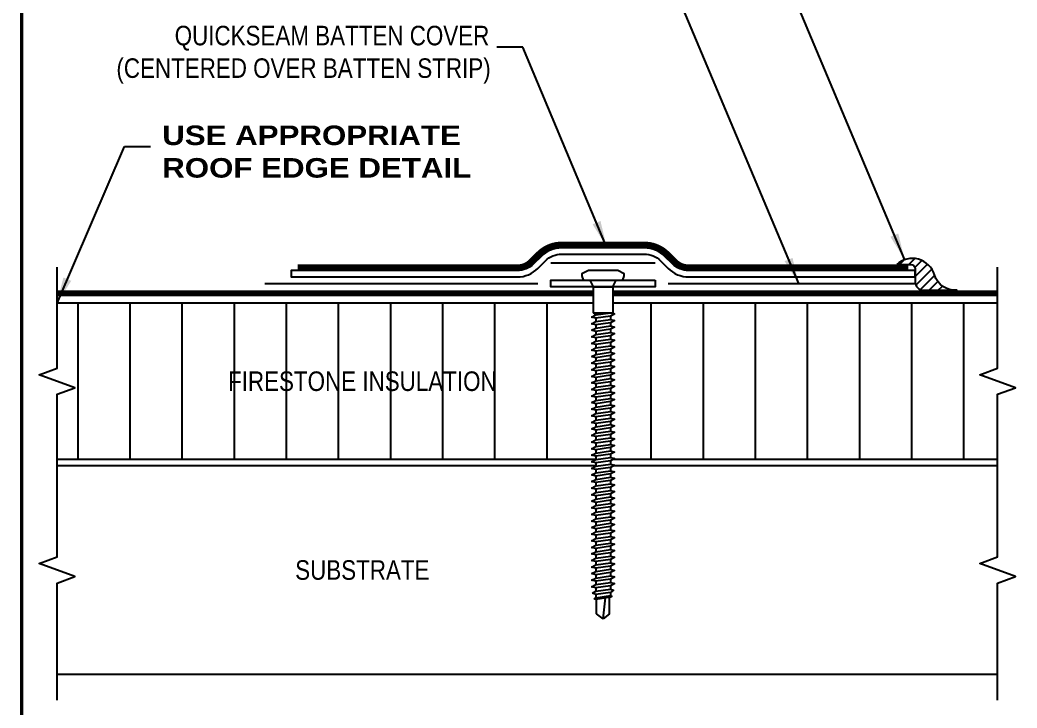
# Model space of a CAD drawing. Header units: inches. Extents: x 233.4 to 253.5, y -282.7 to -266.
# Drawn here: x 233.45 to 243.01, y -278.23 to -271.63 of the extents above; entities that cross this region are included whole.
import ezdxf
from ezdxf.enums import TextEntityAlignment as Align

# ---------------------------------------------------------------- set-up
doc = ezdxf.new("R2010")
doc.units = ezdxf.units.IN
doc.header["$MEASUREMENT"] = 0
doc.linetypes.add('HIDDEN', pattern=[0.375, 0.25, -0.125])
doc.layers.get('0').update_dxf_attribs({"linetype": 'CONTINUOUS'})
for name, color, linetype in [('FSBP-ACCESSORY-FIRESTONE', 7, 'CONTINUOUS'), ('FSBP-ADHESIVE', 1, 'HIDDEN'), ('FSBP-ANNO-NOTE', 7, 'CONTINUOUS'), ('FSBP-INSULATION', 7, 'CONTINUOUS'), ('FSBP-MEMBRANE', 7, 'CONTINUOUS'), ('FSBP-SEALANTS', 1, 'CONTINUOUS'), ('FSBP-SUBSTRATE-GENERIC', 9, 'CONTINUOUS'), ('FSBP-TTLB-BORDER', 7, 'CONTINUOUS'), ('FSBP-TTLB-TEXT', 7, 'CONTINUOUS')]:
    doc.layers.add(name, color=color, linetype=linetype)
doc.styles.add('FSBP_ARIAL', font='arial.ttf')
doc.styles.add('FSBP_ARIAL_BOLD', font='')
doc.styles.add('FSBP_ARIAL_NAR', font='ARIALN.TTF')
doc.styles.get('FSBP_ARIAL_BOLD').set_extended_font_data('Arial Black')
doc.linetypes.add('ZIGZAG', pattern='A,0.0001,-0.2,[131,ltypeshp.shx,S=0.2,R=0,X=-0.2,Y=0],-0.4,[131,ltypeshp.shx,S=0.2,R=180,X=0.2,Y=0],-0.2', length=0.8001)
doc.dimstyles.new('FSBP-LEADER', dxfattribs={"dimtxt": 0.1875, "dimasz": 0.25, "dimexe": 0.0625, "dimexo": 0.125, "dimgap": 0.125, "dimtad": 0, "dimtih": 1, "dimtoh": 1, "dimdec": 4, "dimzin": 0, "dimdsep": 46, "dimlunit": 4, "dimtxsty": 'FSBP_ARIAL_NAR', "dimcen": 0.09375, "dimclrd": 256, "dimclre": 256, "dimclrt": 256, "dimadec": 0, "dimazin": 0, "dimtfac": 1, "dimtdec": 4, "dimtofl": 0, "dimtmove": 0, "dimatfit": 3, "dimfxl": 1, "dimtolj": 1, "dimtzin": 0, "dimlwd": -1, "dimlwe": -1, "dimarcsym": 0})

# ---------------------------------------------------------------- blocks, each defined once
blk = doc.blocks.new('TTLB-EPDM_1')
at = {"layer": 'FSBP-TTLB-BORDER', "const_width": 0.03125}
blk.add_lwpolyline([(20, 0), (20, 13), (0, 13), (0, 0)], dxfattribs=at)
at = {"layer": 'FSBP-TTLB-TEXT'}
for tag, height, style, p in [('MAXIMUM_WARRANTY', 0.1875, 'FSBP_ARIAL_BOLD', (18.03987100774941, 0.2240244307510579)), ('ACCPT_SYSTEMS', 0.21875, 'FSBP_ARIAL', (12.49438170418193, -1.125))]:
    blk.add_attdef(tag, text='', height=height, dxfattribs=dict(at, style=style)).set_placement(p, align=Align.MIDDLE_LEFT)
for tag, height, style, p in [('DETAIL_DESCP_LINE_1', 0.21875, 'FSBP_ARIAL_BOLD', (10.33118450231211, -0.3736318192489421)), ('ISSUE_REV_DATE', 0.21875, 'FSBP_ARIAL', (16.84069633627263, -0.7282559425942452)), ('DETAIL_NUMBER', 0.4375, 'FSBP_ARIAL', (18.91941590748775, -0.8931630692489421))]:
    blk.add_attdef(tag, text='', height=height, dxfattribs=dict(at, style=style)).set_placement(p, align=Align.MIDDLE_CENTER)
blk = doc.blocks.new('FSBP_AP_FASTENER_01')
at = {"layer": 'FSBP-ACCESSORY-FIRESTONE'}
for p, q in [((-0.125, 0.04849224421338505), (-0.09375, -0.01400775578661495)), ((0.09375, -0.01400775578661495), (0.125, 0.04849224421338505)), ((-0.09375, -0.01400775578661495), (-0.09375, -0.264007755786615)), ((-0.09375, -0.01400775578661495), (0.09375, -0.01400775578661495)), ((0.09375, -0.01400775578661495), (0.09375, -0.264007755786615)), ((-0.09375, -0.264007755786615), (-0.0703125, -0.2840970415008996)), ((-0.0703125, -0.3156643085181585), (-0.0703125, -0.3472315755354103)), ((-0.0703125, -0.3787988425526763), (-0.0703125, -0.410366109569928)), ((0.0703125, -0.2955750228038667), (0.0703125, -0.3271422898211327)), ((0.0703125, -0.3587095568383845), (0.0703125, -0.3902768238556433)), ((-0.0703125, -0.4419333765871798), (-0.0703125, -0.4735006436044458)), ((0.0703125, -0.4218440908729022), (0.0703125, -0.453411357890154)), ((-0.0703125, -0.5050679106216975), (-0.0703125, -0.5366351776389564)), ((-0.0703125, -0.5682024446562153), (-0.0703125, -0.599769711673467)), ((0.0703125, -0.4849786249074128), (0.0703125, -0.5165458919246717)), ((0.0703125, -0.5481131589419235), (0.0703125, -0.5796804259591894)), ((-0.0703125, -0.631336978690733), (-0.0703125, -0.6629042457079848)), ((0.0703125, -0.6112476929764412), (0.0703125, -0.6428149599937001)), ((-0.0703125, -0.6944715127252366), (-0.0703125, -0.7260387797425025)), ((-0.0703125, -0.7576060467597543), (-0.0703125, -0.7891733137770132)), ((0.0703125, -0.674382227010959), (0.0703125, -0.7059494940282107)), ((0.0703125, -0.7375167610454696), (0.0703125, -0.7690840280627285)), ((-0.0703125, -0.820740580794272), (-0.0703125, -0.8523078478115238)), ((0.0703125, -0.8006512950799802), (0.0703125, -0.8322185620972462)), ((-0.0703125, -0.8838751148287898), (-0.0703125, -0.9154423818460415)), ((-0.0703125, -0.9470096488632933), (-0.0703125, -0.9785769158805593)), ((0.0703125, -0.863785829114498), (0.0703125, -0.8953530961317568)), ((0.0703125, -0.9269203631490157), (0.0703125, -0.9584876301662675)), ((-0.0703125, -1.010144182897811), (-0.0703125, -1.04171144991507)), ((0.0703125, -0.9900548971835264), (0.0703125, -1.021622164200785)), ((-0.0703125, -1.073278716932329), (-0.0703125, -1.104845983949581)), ((-0.0703125, -1.136413250966847), (-0.0703125, -1.167980517984098)), ((0.0703125, -1.053189431218037), (0.0703125, -1.084756698235303)), ((0.0703125, -1.116323965252555), (0.0703125, -1.147891232269814)), ((-0.0703125, -1.19954778500135), (-0.0703125, -1.231115052018616)), ((0.0703125, -1.179458499287072), (0.0703125, -1.211025766304324)), ((0.0703125, -1.242593033321583), (0.0703125, -1.274160300338842)), ((-0.0703125, -1.262682319035868), (-0.0703125, -1.294249586053127)), ((-0.0703125, -1.325816853070386), (-0.0703125, -1.357384120087637)), ((0.0703125, -1.305727567356094), (0.0703125, -1.33729483437336)), ((-0.0703125, -1.388951387104903), (-0.0703125, -1.420518654122155)), ((0.0703125, -1.368862101390611), (0.0703125, -1.40042936840787)), ((0.0703125, -1.431996635425129), (0.0703125, -1.463563902442381)), ((-0.0703125, -1.452085921139407), (-0.0703125, -1.483653188156673)), ((-0.0703125, -1.515220455173925), (-0.0703125, -1.546787722191183)), ((0.0703125, -1.49513116945964), (0.0703125, -1.526698436476899)), ((-0.0703125, -1.578354989208442), (-0.0703125, -1.609922256225694)), ((0.0703125, -1.558265703494151), (0.0703125, -1.589832970511416)), ((0.0703125, -1.621400237528668), (0.0703125, -1.652967504545927)), ((-0.0703125, -1.64148952324296), (-0.0703125, -1.673056790260212)), ((-0.0703125, -1.704624057277464), (-0.0703125, -1.73619132429473)), ((0.0703125, -1.684534771563186), (0.0703125, -1.716102038580438)), ((-0.0703125, -1.767758591311981), (-0.0703125, -1.79932585832924)), ((0.0703125, -1.747669305597697), (0.0703125, -1.779236572614955)), ((0.0703125, -1.810803839632207), (0.0703125, -1.842371106649473)), ((-0.0703125, -1.830893125346499), (-0.0703125, -1.862460392363751)), ((-0.0703125, -1.894027659381017), (-0.0703125, -1.925594926398269)), ((0.0703125, -1.873938373666725), (0.0703125, -1.905505640683984)), ((-0.0703125, -1.95716219341552), (-0.0703125, -1.988729460432786)), ((0.0703125, -1.937072907701243), (0.0703125, -1.968640174718495)), ((0.0703125, -2.000207441735753), (0.0703125, -2.031774708753012)), ((-0.0703125, -2.020296727450038), (-0.0703125, -2.051863994467297)), ((-0.0703125, -2.083431261484556), (-0.0703125, -2.114998528501808)), ((0.0703125, -2.063341975770264), (0.0703125, -2.09490924278753)), ((-0.0703125, -2.146565795519074), (-0.0703125, -2.178133062536325)), ((0.0703125, -2.126476509804782), (0.0703125, -2.158043776822041)), ((0.0703125, -2.189611043839299), (0.0703125, -2.221178310856551)), ((-0.0703125, -2.209700329553577), (-0.0703125, -2.241267596570843)), ((-0.0703125, -2.272834863588095), (-0.0703125, -2.304402130605354)), ((0.0703125, -2.25274557787381), (0.0703125, -2.284312844891069)), ((-0.0703125, -2.335969397622613), (-0.0703125, -2.367536664639864)), ((0.0703125, -2.315880111908321), (0.0703125, -2.347447378925587)), ((0.0703125, -2.379014645942839), (0.0703125, -2.410581912960097)), ((-0.0703125, -2.39910393165713), (-0.0703125, -2.430671198674382)), ((-0.0703125, -2.462238465691634), (-0.0703125, -2.4938057327089)), ((0.0703125, -2.442149179977356), (0.0703125, -2.473716446994608)), ((-0.0703125, -2.525372999726152), (-0.0703125, -2.55694026674341)), ((0.0703125, -2.505283714011867), (0.0703125, -2.536850981029126)), ((0.0703125, -2.568418248046378), (0.0703125, -2.599985515063644)), ((-0.0703125, -2.588507533760669), (-0.0703125, -2.620074800777921)), ((-0.0703125, -2.651642067795187), (-0.0703125, -2.683209334812439)), ((0.0703125, -2.631552782080895), (0.0703125, -2.663120049098154)), ((-0.0703125, -2.714776601829691), (-0.0703125, -2.746343868846957)), ((0.0703125, -2.694687316115413), (0.0703125, -2.726254583132665)), ((0.0703125, -2.757821850149924), (0.0703125, -2.789389117167183)), ((-0.0703125, -2.777911135864208), (-0.0703125, -2.809478402881467)), ((-0.0703125, -2.841045669898726), (-0.0703125, -2.872612936915978)), ((0.0703125, -2.820956384184434), (0.0703125, -2.8525236512017)), ((-0.0703125, -2.904180203933244), (-0.0703125, -2.935747470950496)), ((0.0703125, -2.884090918218952), (0.0703125, -2.915658185236211)), ((0.0703125, -2.94722545225347), (0.0703125, -2.978792719270722)), ((-0.0703125, -2.967314737967747), (-0.0703125, -2.998882004985013)), ((-0.0625, -3.154632755786622), (-0.0625, -3.013549567065063)), ((0, -3.201507755786615), (0.02460623630038583, -3.00110581902215)), ((0.0625, -3.154632755786601), (0.0625, -2.995692424207924)), ((0, -3.201507755786615), (-0.06250000000001421, -3.154632755786615)), ((0.0625, -3.154632755786615), (0, -3.201507755786615))]:
    blk.add_line(p, q, dxfattribs=at)
blk.add_lwpolyline([(0.1875, 0.04849224421338505, 0.1250000000000271), (0.203125, 0.110992244213385), (0.140625, 0.142242244213385), (-0.140625, 0.142242244213385), (-0.203125, 0.110992244213385, 0.1250000000000271), (-0.1875, 0.04849224421338505)], format="xyb", close=True, dxfattribs=at)
for points in [[(-0.109375, -0.3054610321523867), (-0.0703125, -0.2840970415008996), (0.0703125, -0.264007755786615), (0.109375, -0.2742110321523867), (0.0703125, -0.2955750228038667), (-0.0703125, -0.3156643085181585)], [(-0.109375, -0.3685955661869045), (-0.0703125, -0.3472315755354103), (0.0703125, -0.3271422898211327), (0.109375, -0.3373455661869045), (0.0703125, -0.3587095568383845), (-0.0703125, -0.3787988425526763)], [(-0.109375, -0.431730100221408), (-0.0703125, -0.410366109569928), (0.0703125, -0.3902768238556433), (0.109375, -0.400480100221408), (0.0703125, -0.4218440908729022), (-0.0703125, -0.4419333765871798)], [(-0.109375, -0.4948646342559258), (-0.0703125, -0.4735006436044458), (0.0703125, -0.453411357890154), (0.109375, -0.4636146342559258), (0.0703125, -0.4849786249074128), (-0.0703125, -0.5050679106216975)], [(-0.109375, -0.5579991682904435), (-0.0703125, -0.5366351776389564), (0.0703125, -0.5165458919246717), (0.109375, -0.5267491682904435), (0.0703125, -0.5481131589419235), (-0.0703125, -0.5682024446562153)], [(-0.109375, -0.6211337023249612), (-0.0703125, -0.599769711673467), (0.0703125, -0.5796804259591894), (0.109375, -0.5898837023249612), (0.0703125, -0.6112476929764412), (-0.0703125, -0.631336978690733)], [(-0.109375, -0.6842682363594648), (-0.0703125, -0.6629042457079848), (0.0703125, -0.6428149599937001), (0.109375, -0.6530182363594648), (0.0703125, -0.674382227010959), (-0.0703125, -0.6944715127252366)], [(-0.109375, -0.7474027703939825), (-0.0703125, -0.7260387797425025), (0.0703125, -0.7059494940282107), (0.109375, -0.7161527703939825), (0.0703125, -0.7375167610454696), (-0.0703125, -0.7576060467597543)], [(-0.109375, -0.8105373044285002), (-0.0703125, -0.7891733137770132), (0.0703125, -0.7690840280627285), (0.109375, -0.7792873044285002), (0.0703125, -0.8006512950799802), (-0.0703125, -0.820740580794272)], [(-0.109375, -0.873671838463018), (-0.0703125, -0.8523078478115238), (0.0703125, -0.8322185620972462), (0.109375, -0.842421838463018), (0.0703125, -0.863785829114498), (-0.0703125, -0.8838751148287898)], [(-0.109375, -0.9368063724975215), (-0.0703125, -0.9154423818460415), (0.0703125, -0.8953530961317568), (0.109375, -0.9055563724975215), (0.0703125, -0.9269203631490157), (-0.0703125, -0.9470096488632933)], [(-0.109375, -0.9999409065320393), (-0.0703125, -0.9785769158805593), (0.0703125, -0.9584876301662675), (0.109375, -0.9686909065320393), (0.0703125, -0.9900548971835264), (-0.0703125, -1.010144182897811)], [(-0.109375, -1.063075440566557), (-0.0703125, -1.04171144991507), (0.0703125, -1.021622164200785), (0.109375, -1.031825440566557), (0.0703125, -1.053189431218037), (-0.0703125, -1.073278716932329)], [(-0.109375, -1.126209974601075), (-0.0703125, -1.104845983949581), (0.0703125, -1.084756698235303), (0.109375, -1.094959974601075), (0.0703125, -1.116323965252555), (-0.0703125, -1.136413250966847)], [(-0.109375, -1.189344508635578), (-0.0703125, -1.167980517984098), (0.0703125, -1.147891232269814), (0.109375, -1.158094508635578), (0.0703125, -1.179458499287072), (-0.0703125, -1.19954778500135)], [(-0.109375, -1.252479042670096), (-0.0703125, -1.231115052018616), (0.0703125, -1.211025766304324), (0.109375, -1.221229042670096), (0.0703125, -1.242593033321583), (-0.0703125, -1.262682319035868)], [(-0.109375, -1.315613576704614), (-0.0703125, -1.294249586053127), (0.0703125, -1.274160300338842), (0.109375, -1.284363576704614), (0.0703125, -1.305727567356094), (-0.0703125, -1.325816853070386)], [(-0.109375, -1.378748110739132), (-0.0703125, -1.357384120087637), (0.0703125, -1.33729483437336), (0.109375, -1.347498110739132), (0.0703125, -1.368862101390611), (-0.0703125, -1.388951387104903)], [(-0.109375, -1.441882644773635), (-0.0703125, -1.420518654122155), (0.0703125, -1.40042936840787), (0.109375, -1.410632644773635), (0.0703125, -1.431996635425129), (-0.0703125, -1.452085921139407)], [(-0.109375, -1.505017178808153), (-0.0703125, -1.483653188156673), (0.0703125, -1.463563902442381), (0.109375, -1.473767178808153), (0.0703125, -1.49513116945964), (-0.0703125, -1.515220455173925)], [(-0.109375, -1.568151712842671), (-0.0703125, -1.546787722191183), (0.0703125, -1.526698436476899), (0.109375, -1.536901712842671), (0.0703125, -1.558265703494151), (-0.0703125, -1.578354989208442)], [(-0.109375, -1.631286246877188), (-0.0703125, -1.609922256225694), (0.0703125, -1.589832970511416), (0.109375, -1.600036246877188), (0.0703125, -1.621400237528668), (-0.0703125, -1.64148952324296)], [(-0.109375, -1.694420780911692), (-0.0703125, -1.673056790260212), (0.0703125, -1.652967504545927), (0.109375, -1.663170780911692), (0.0703125, -1.684534771563186), (-0.0703125, -1.704624057277464)], [(-0.109375, -1.75755531494621), (-0.0703125, -1.73619132429473), (0.0703125, -1.716102038580438), (0.109375, -1.72630531494621), (0.0703125, -1.747669305597697), (-0.0703125, -1.767758591311981)], [(-0.109375, -1.820689848980727), (-0.0703125, -1.79932585832924), (0.0703125, -1.779236572614955), (0.109375, -1.789439848980727), (0.0703125, -1.810803839632207), (-0.0703125, -1.830893125346499)], [(-0.109375, -1.883824383015245), (-0.0703125, -1.862460392363751), (0.0703125, -1.842371106649473), (0.109375, -1.852574383015245), (0.0703125, -1.873938373666725), (-0.0703125, -1.894027659381017)], [(-0.109375, -1.946958917049749), (-0.0703125, -1.925594926398269), (0.0703125, -1.905505640683984), (0.109375, -1.915708917049749), (0.0703125, -1.937072907701243), (-0.0703125, -1.95716219341552)], [(-0.109375, -2.010093451084266), (-0.0703125, -1.988729460432786), (0.0703125, -1.968640174718495), (0.109375, -1.978843451084266), (0.0703125, -2.000207441735753), (-0.0703125, -2.020296727450038)], [(-0.109375, -2.073227985118784), (-0.0703125, -2.051863994467297), (0.0703125, -2.031774708753012), (0.109375, -2.041977985118784), (0.0703125, -2.063341975770264), (-0.0703125, -2.083431261484556)], [(-0.109375, -2.136362519153302), (-0.0703125, -2.114998528501808), (0.0703125, -2.09490924278753), (0.109375, -2.105112519153302), (0.0703125, -2.126476509804782), (-0.0703125, -2.146565795519074)], [(-0.109375, -2.199497053187805), (-0.0703125, -2.178133062536325), (0.0703125, -2.158043776822041), (0.109375, -2.168247053187805), (0.0703125, -2.189611043839299), (-0.0703125, -2.209700329553577)], [(-0.109375, -2.262631587222323), (-0.0703125, -2.241267596570843), (0.0703125, -2.221178310856551), (0.109375, -2.231381587222323), (0.0703125, -2.25274557787381), (-0.0703125, -2.272834863588095)], [(-0.109375, -2.325766121256841), (-0.0703125, -2.304402130605354), (0.0703125, -2.284312844891069), (0.109375, -2.294516121256841), (0.0703125, -2.315880111908321), (-0.0703125, -2.335969397622613)], [(-0.109375, -2.388900655291359), (-0.0703125, -2.367536664639864), (0.0703125, -2.347447378925587), (0.109375, -2.357650655291359), (0.0703125, -2.379014645942839), (-0.0703125, -2.39910393165713)], [(-0.109375, -2.452035189325862), (-0.0703125, -2.430671198674382), (0.0703125, -2.410581912960097), (0.109375, -2.420785189325862), (0.0703125, -2.442149179977356), (-0.0703125, -2.462238465691634)], [(-0.109375, -2.51516972336038), (-0.0703125, -2.4938057327089), (0.0703125, -2.473716446994608), (0.109375, -2.48391972336038), (0.0703125, -2.505283714011867), (-0.0703125, -2.525372999726152)], [(-0.109375, -2.578304257394898), (-0.0703125, -2.55694026674341), (0.0703125, -2.536850981029126), (0.109375, -2.547054257394898), (0.0703125, -2.568418248046378), (-0.0703125, -2.588507533760669)], [(-0.109375, -2.641438791429415), (-0.0703125, -2.620074800777921), (0.0703125, -2.599985515063644), (0.109375, -2.610188791429415), (0.0703125, -2.631552782080895), (-0.0703125, -2.651642067795187)], [(-0.109375, -2.704573325463919), (-0.0703125, -2.683209334812439), (0.0703125, -2.663120049098154), (0.109375, -2.673323325463919), (0.0703125, -2.694687316115413), (-0.0703125, -2.714776601829691)], [(-0.109375, -2.767707859498437), (-0.0703125, -2.746343868846957), (0.0703125, -2.726254583132665), (0.109375, -2.736457859498437), (0.0703125, -2.757821850149924), (-0.0703125, -2.777911135864208)], [(-0.109375, -2.830842393532954), (-0.0703125, -2.809478402881467), (0.0703125, -2.789389117167183), (0.109375, -2.799592393532954), (0.0703125, -2.820956384184434), (-0.0703125, -2.841045669898726)], [(-0.109375, -2.893976927567472), (-0.0703125, -2.872612936915978), (0.0703125, -2.8525236512017), (0.109375, -2.862726927567472), (0.0703125, -2.884090918218952), (-0.0703125, -2.904180203933244)], [(-0.099609375, -2.955716372316267), (-0.0703125, -2.935747470950496), (0.0703125, -2.915658185236211), (0.099609375, -2.927256550887698), (0.0703125, -2.94722545225347), (-0.0703125, -2.967314737967747)], [(-0.0849609375, -3.008866455667892), (-0.0703125, -2.998882004985013), (0.0703125, -2.978792719270722), (0.0849609375, -2.984591902096462), (0.0703125, -2.994576352779355), (-0.0703125, -3.014665638493632)]]:
    blk.add_lwpolyline(points, close=True, dxfattribs=at)
blk.add_lwpolyline([(-0.09375, -0.264007755786615), (0.09375, -0.264007755786615)], dxfattribs=at)

msp = doc.modelspace()

# ---------------------------------------------------------------- hatches: boundary and pattern name
at = {"layer": 'FSBP-INSULATION'}
h = msp.add_hatch(dxfattribs=at)
h.set_pattern_fill('LINE', color=256, scale=4, angle=90, style=0)
h.set_pattern_definition([(90, (-0.4956234265254693, -142.5933333333332), (-0.5, 3.061515884555943e-17), [])])
h.paths.add_polyline_path([(242.8272344518487, -274.345332256614), (239.1351246772919, -274.345332256614), (239.1351246772919, -274.4390822566141), (239.1116871772918, -274.4390822566141), (239.1507496772919, -274.4492855329798), (239.1116871772919, -274.4706495236314), (239.1116871772919, -274.5022167906486), (239.1507496772919, -274.5124200670144), (239.1116871772918, -274.5337840576659), (239.1116871772919, -274.5653513246831), (239.1507496772918, -274.5755546010489), (239.1116871772919, -274.5969185917004), (239.1116871772919, -274.6284858587176), (239.1507496772919, -274.6386891350834), (239.1116871772918, -274.6600531257348), (239.1116871772918, -274.6916203927521), (239.1507496772919, -274.7018236691179), (239.1116871772918, -274.7231876597693), (239.1116871772919, -274.7547549267867), (239.1507496772918, -274.7649582031524), (239.1116871772919, -274.7863221938039), (239.1116871772919, -274.8178894608212), (239.1507496772918, -274.8280927371869), (239.1116871772919, -274.8494567278385), (239.1116871772919, -274.8810239948556), (239.1507496772918, -274.8912272712215), (239.1116871772919, -274.9125912618729), (239.1116871772919, -274.9441585288902), (239.1507496772919, -274.9543618052559), (239.1116871772918, -274.9757257959074), (239.1116871772919, -275.0072930629246), (239.1507496772919, -275.0174963392905), (239.1116871772918, -275.038860329942), (239.1116871772919, -275.0704275969592), (239.1507496772919, -275.080630873325), (239.1116871772918, -275.1019948639765), (239.1116871772919, -275.1335621309937), (239.1507496772918, -275.1437654073595), (239.1116871772919, -275.1651293980111), (239.1116871772919, -275.1966966650282), (239.1507496772918, -275.206899941394), (239.1116871772919, -275.2282639320455), (239.1116871772918, -275.2598311990627), (239.1507496772919, -275.2700344754285), (239.1116871772918, -275.29139846608), (239.1116871772919, -275.3229657330973), (239.1507496772918, -275.333169009463), (239.1116871772919, -275.3545330001145), (239.1116871772919, -275.3861002671318), (239.1507496772919, -275.3963035434975), (239.1116871772918, -275.417667534149), (239.1116871772918, -275.4492348011663), (239.1507496772919, -275.4594380775321), (239.1116871772919, -275.4808020681835), (239.1116871772919, -275.5123693352008), (239.1507496772918, -275.5225726115666), (239.1116871772918, -275.5439366022181), (239.1116871772919, -275.5755038692353), (239.1507496772919, -275.5857071456011), (239.1116871772918, -275.6070711362526), (239.1116871772918, -275.6386384032699), (239.1507496772919, -275.6488416796356), (239.1116871772918, -275.670205670287), (239.1116871772918, -275.7017729373043), (239.1507496772918, -275.7119762136701), (239.1116871772919, -275.7333402043216), (239.1116871772918, -275.7649074713389), (239.1507496772919, -275.7751107477046), (239.1116871772918, -275.7964747383561), (239.1116871772918, -275.8280420053733), (239.1507496772919, -275.8382452817391), (239.1377916601983, -275.845332256614), (242.8272344518487, -275.845332256614), (242.8272344518487, -275.2203322566141), (242.9989517905645, -275.157832256614), (242.6555171131328, -275.032832256614), (242.8272344518487, -274.970332256614)])
h.paths.add_polyline_path([(238.9710621772919, -274.90111328057), (238.9710621772919, -274.8695460135527), (238.9319996772919, -274.8593427371869), (238.9710621772919, -274.8379787465354), (238.9710621772918, -274.8064114795182), (238.9319996772918, -274.7962082031524), (238.9710621772919, -274.7748442125009), (238.9710621772919, -274.7432769454837), (238.9319996772918, -274.7330736691179), (238.9710621772919, -274.7117096784664), (238.9710621772919, -274.6801424114491), (238.9319996772919, -274.6699391350834), (238.9710621772919, -274.6485751444319), (238.9710621772918, -274.6170078774146), (238.9319996772919, -274.6068046010489), (238.9710621772919, -274.5854406103974), (238.9710621772919, -274.5538733433801), (238.9319996772918, -274.5436700670144), (238.9710621772918, -274.5223060763628), (238.9710621772919, -274.4907388093456), (238.9319996772919, -274.4805355329798), (238.9710621772919, -274.4591715423284), (238.9476246772919, -274.4390822566141), (238.9476246772919, -274.345332256614), (233.8027555656845, -274.345332256614), (233.8027555656845, -274.9703322566141), (233.6310382269686, -275.032832256614), (233.9744729044004, -275.157832256614), (233.8027555656845, -275.220332256614), (233.8027555656845, -275.845332256614), (238.9710621772918, -275.845332256614), (238.9710621772919, -275.8165640240704), (238.9319996772919, -275.8063607477046), (238.9710621772919, -275.7849967570532), (238.9710621772918, -275.7534294900359), (238.9319996772919, -275.7432262136701), (238.9710621772919, -275.7218622230186), (238.9710621772919, -275.6902949560014), (238.9319996772919, -275.6800916796356), (238.9710621772919, -275.6587276889841), (238.9710621772919, -275.6271604219668), (238.9319996772919, -275.6169571456011), (238.9710621772919, -275.5955931549496), (238.9710621772918, -275.5640258879324), (238.9319996772919, -275.5538226115666), (238.9710621772919, -275.532458620915), (238.9710621772918, -275.5008913538978), (238.9319996772919, -275.4906880775321), (238.9710621772919, -275.4693240868806), (238.9710621772919, -275.4377568198633), (238.9319996772919, -275.4275535434975), (238.9710621772919, -275.4061895528461), (238.9710621772919, -275.3746222858288), (238.9319996772919, -275.364419009463), (238.9710621772919, -275.3430550188115), (238.9710621772919, -275.3114877517943), (238.9319996772919, -275.3012844754285), (238.9710621772919, -275.2799204847771), (238.9710621772918, -275.2483532177598), (238.9319996772919, -275.238149941394), (238.9710621772919, -275.2167859507425), (238.9710621772919, -275.1852186837253), (238.9319996772918, -275.1750154073595), (238.9710621772919, -275.153651416708), (238.9710621772919, -275.1220841496907), (238.9319996772918, -275.111880873325), (238.9710621772919, -275.0905168826735), (238.9710621772919, -275.0589496156562), (238.9319996772919, -275.0487463392905), (238.9710621772919, -275.027382348639), (238.9710621772919, -274.9958150816217), (238.9319996772919, -274.9856118052559), (238.9710621772919, -274.9642478146044), (238.9710621772918, -274.9326805475872), (238.9319996772918, -274.9224772712215)])
h.paths.add_polyline_path([(235.3949819871955, -275.2407854455635), (238.069670766186, -275.2407854455635), (238.069670766186, -274.9497511686195), (235.3949819871955, -274.9497511686195)], flags=24)
at = {"layer": 'FSBP-SEALANTS'}
h = msp.add_hatch(dxfattribs=at)
h.set_pattern_fill('ANSI31', color=256, scale=0.5, angle=90, style=0)
h.set_pattern_definition([(45.00000000000001, (439.8648199583513, 71.34721407336914), (0.04419417382415922, -0.04419417382415922), [])])
edge = h.paths.add_edge_path()
edge.add_line((241.8593402378483, -273.9740822566141), (241.9931132745303, -273.9740822566141))
edge.add_arc((241.9931132745304, -274.0157489232807), 0.04166666666662877, 0, 90.00000000003911, ccw=False)
edge.add_line((242.034779941197, -274.0157489232807), (242.034779941197, -274.1382489232807))
edge.add_arc((242.1181132745304, -274.1382489232807), 0.08333333333334281, 180, 269.9999999999413)
edge.add_line((242.1181132745303, -274.2215822566141), (242.437350373626, -274.2215822566141))
edge.add_arc((242.4199426880069, -274.0136437926987), 0.2086658388287115, 197.1246944951843, 274.78539012470713, ccw=False)
edge.add_arc((242.0082015311339, -274.1380589827827), 0.2214679465828694, 16.51963588454649, 132.2337840866548)

# ---------------------------------------------------------------- linework, layer by layer
at = {"layer": 'FSBP-ACCESSORY-FIRESTONE'}
msp.add_lwpolyline([(239.5413746772919, -274.1265822566141), (239.5413746772919, -274.1890822566141), (238.5413746772919, -274.1890822566141), (238.5413746772919, -274.1265822566141)], close=True, dxfattribs=at)
at = {"layer": 'FSBP-ADHESIVE', "linetype": 'ZIGZAG', "ltscale": 0.17}
for p, q in [((238.5413746772919, -273.9584806974395), (239.5413746772919, -273.9584806974395)), ((235.7979694133866, -274.1578322566141), (238.4163746772919, -274.1578322566141)), ((239.6663746772919, -274.1578322566141), (242.0371136603338, -274.1578322566141))]:
    msp.add_line(p, q, dxfattribs=at)
at = {"layer": 'FSBP-INSULATION', "linetype": 'Continuous'}
for points in [[(233.8027555656845, -275.845332256614), (233.8027555656845, -275.220332256614), (233.9744729044004, -275.157832256614), (233.6310382269686, -275.032832256614), (233.8027555656845, -274.970332256614), (233.8027555656845, -274.001582256614)], [(242.8272344518487, -275.845332256614), (242.8272344518487, -275.220332256614), (242.9989517905645, -275.157832256614), (242.6555171131328, -275.032832256614), (242.8272344518487, -274.970332256614), (242.8272344518487, -274.001582256614)]]:
    msp.add_lwpolyline(points, dxfattribs=at)
at = {"layer": 'FSBP-INSULATION'}
for points in [[(238.9476246772919, -274.345332256614), (233.8027555656845, -274.345332256614)], [(242.8272344518487, -274.345332256614), (239.1351246772919, -274.345332256614)], [(233.8027555656845, -275.845332256614), (238.9710621772919, -275.845332256614)], [(239.1377916601982, -275.845332256614), (242.8272344518487, -275.845332256614)]]:
    msp.add_lwpolyline(points, dxfattribs=at)
at = {"layer": 'FSBP-MEMBRANE', "const_width": 0.06}
msp.add_lwpolyline([(241.972279941197, -274.0040822566141), (239.8636780678851, -274.004082256614, -0.1989123673796804), (239.7293277794596, -273.9484325450395), (239.6570243888664, -273.8761291544462, 0.1989123673796721), (239.4378212866986, -273.7853322566141), (239.0413746772919, -273.7853322566141), (238.6449280678851, -273.7853322566141, 0.1989123673796695), (238.4257249657172, -273.8761291544462), (238.3534215751241, -273.9484325450395, -0.1989123673796878), (238.2190712866986, -274.0040822566141), (236.1104694133866, -274.0040822566141)], format="xyb", dxfattribs=at)
at = {"layer": 'FSBP-MEMBRANE'}
msp.add_lwpolyline([(242.034779941197, -274.0340822566141), (239.8636780678851, -274.0340822566141, -0.1989123673796917), (239.708114576024, -273.9696457484751), (239.6358111854308, -273.8973423578818, 0.1989123673796657), (239.4378212866986, -273.8153322566141), (239.0413746772919, -273.8153322566141), (238.6449280678851, -273.8153322566141, 0.198912367379658), (238.4469381691529, -273.8973423578818), (238.3746347785597, -273.9696457484751, -0.1989123673796818), (238.2190712866986, -274.0340822566141), (236.0479694133866, -274.0340822566141), (236.0479694133866, -274.0940822566141), (238.2190712866986, -274.0940822566141, 0.1989123673796691), (238.4170611854309, -274.0120721553463), (238.4893645760241, -273.939768764753, -0.1989123673796678), (238.6449280678851, -273.8753322566141), (239.0413746772919, -273.8753322566141), (239.4378212866986, -273.8753322566141, -0.1989123673796679), (239.5933847785597, -273.939768764753), (239.6656881691528, -274.0120721553463, 0.1989123673796691), (239.8636780678851, -274.0940822566141), (242.0347799411971, -274.0940822566141)], format="xyb", close=True, dxfattribs=at)
at = {"layer": 'FSBP-MEMBRANE', "const_width": 0.06}
for points in [[(233.8027555656845, -274.251582256614), (238.9476246772919, -274.251582256614)], [(239.1351246772919, -274.251582256614), (242.8272344518487, -274.251582256614)]]:
    msp.add_lwpolyline(points, dxfattribs=at)
at = {"layer": 'FSBP-SEALANTS'}
msp.add_lwpolyline([(241.8593402378483, -273.9740822566141), (241.9931132745303, -273.9740822566141, -0.414213562373095), (242.034779941197, -274.0157489232807), (242.034779941197, -274.1382489232807, 0.4142135623729951), (242.1181132745303, -274.2215822566141), (242.437350373626, -274.2215822566141, -0.3524532957922623), (242.2205277998758, -274.0750859173831, 0.5526796809205625)], format="xyb", close=True, dxfattribs=at)
at = {"layer": 'FSBP-SUBSTRATE-GENERIC'}
for p, q in [((242.4878665901554, -275.907832256614), (242.4878665901554, -275.907832256614)), ((233.8027555656845, -277.907832256614), (242.8272344518487, -277.907832256614))]:
    msp.add_line(p, q, dxfattribs=at)
for points in [[(233.8027555656845, -278.157832256614), (233.8027555656845, -277.032832256614), (233.9744729044004, -276.970332256614), (233.6310382269686, -276.845332256614), (233.8027555656845, -276.782832256614), (233.8027555656845, -275.845332256614)], [(242.8272344518487, -278.157832256614), (242.8272344518487, -277.032832256614), (242.9989517905645, -276.970332256614), (242.6555171131328, -276.845332256614), (242.8272344518487, -276.782832256614), (242.8272344518487, -275.845332256614)], [(238.9710621772919, -275.907832256614), (233.8027555656845, -275.907832256614)], [(242.8272344518487, -275.907832256614), (239.1389518594385, -275.907832256614)]]:
    msp.add_lwpolyline(points, dxfattribs=at)

# ---------------------------------------------------------------- block references
msp.add_blockref('TTLB-EPDM_1', (233.4627011304548, -280.1173711702307))
at = {"layer": 'FSBP-ACCESSORY-FIRESTONE'}
msp.add_blockref('FSBP_AP_FASTENER_01', (239.0413746772919, -274.1750745008275), dxfattribs=at)

# ---------------------------------------------------------------- texts
at = {"layer": 'FSBP-ANNO-NOTE', "style": 'FSBP_ARIAL_NAR'}
for s, p in [('FIRESTONE INSULATION', (236.7323263766908, -275.095332256614)), ('SUBSTRATE', (236.7323263766908, -276.907832256614))]:
    msp.add_text(s, height=0.1875, dxfattribs=at).set_placement(p, align=Align.MIDDLE_CENTER)
at = {"layer": 'FSBP-ANNO-NOTE', "char_height": 0.1875, "attachment_point": 1}
for s, width, heights, insert, style in [('\\pi0.64811;QUICKSEAM BATTEN COVER\\P\\pi0.089067;(CENTERED OVER BATTEN STRIP)', 3.654636215825917, [0.6184865474897413], (234.2835739469701, -271.6835927384727), 'FSBP_ARIAL_NAR'), ('USE APPROPRIATE \\PROOF EDGE DETAIL', 2.954442057143751, [0.5926751103761524], (234.8122153155055, -272.6409759138805), 'FSBP_ARIAL_BOLD')]:
    msp.add_mtext_dynamic_manual_height_columns(s, width=width, gutter_width=2.5, heights=heights, dxfattribs=dict(at, insert=insert, style=style))

# ---------------------------------------------------------------- leaders
at = {"layer": 'FSBP-ANNO-NOTE'}
for points in [[(241.9332685875204, -273.9235324484297), (240.4272038928033, -270.3391401897724), (240.1772038928033, -270.3391401897724)], [(240.9186302666583, -274.1578322566141), (239.7031073741268, -271.2649214397724), (239.4531073741268, -271.2649214397724)], [(239.0759480044293, -273.8038657067729), (238.271760382044, -271.8899214397724), (238.021760382044, -271.8899214397724)], [(233.8027555656845, -274.345332256614), (234.4490978244766, -272.8437838848852), (234.6990978244766, -272.8437838848852)]]:
    msp.add_leader(points, dimstyle='FSBP-LEADER', dxfattribs=at)

doc.saveas('drawing.dxf')
